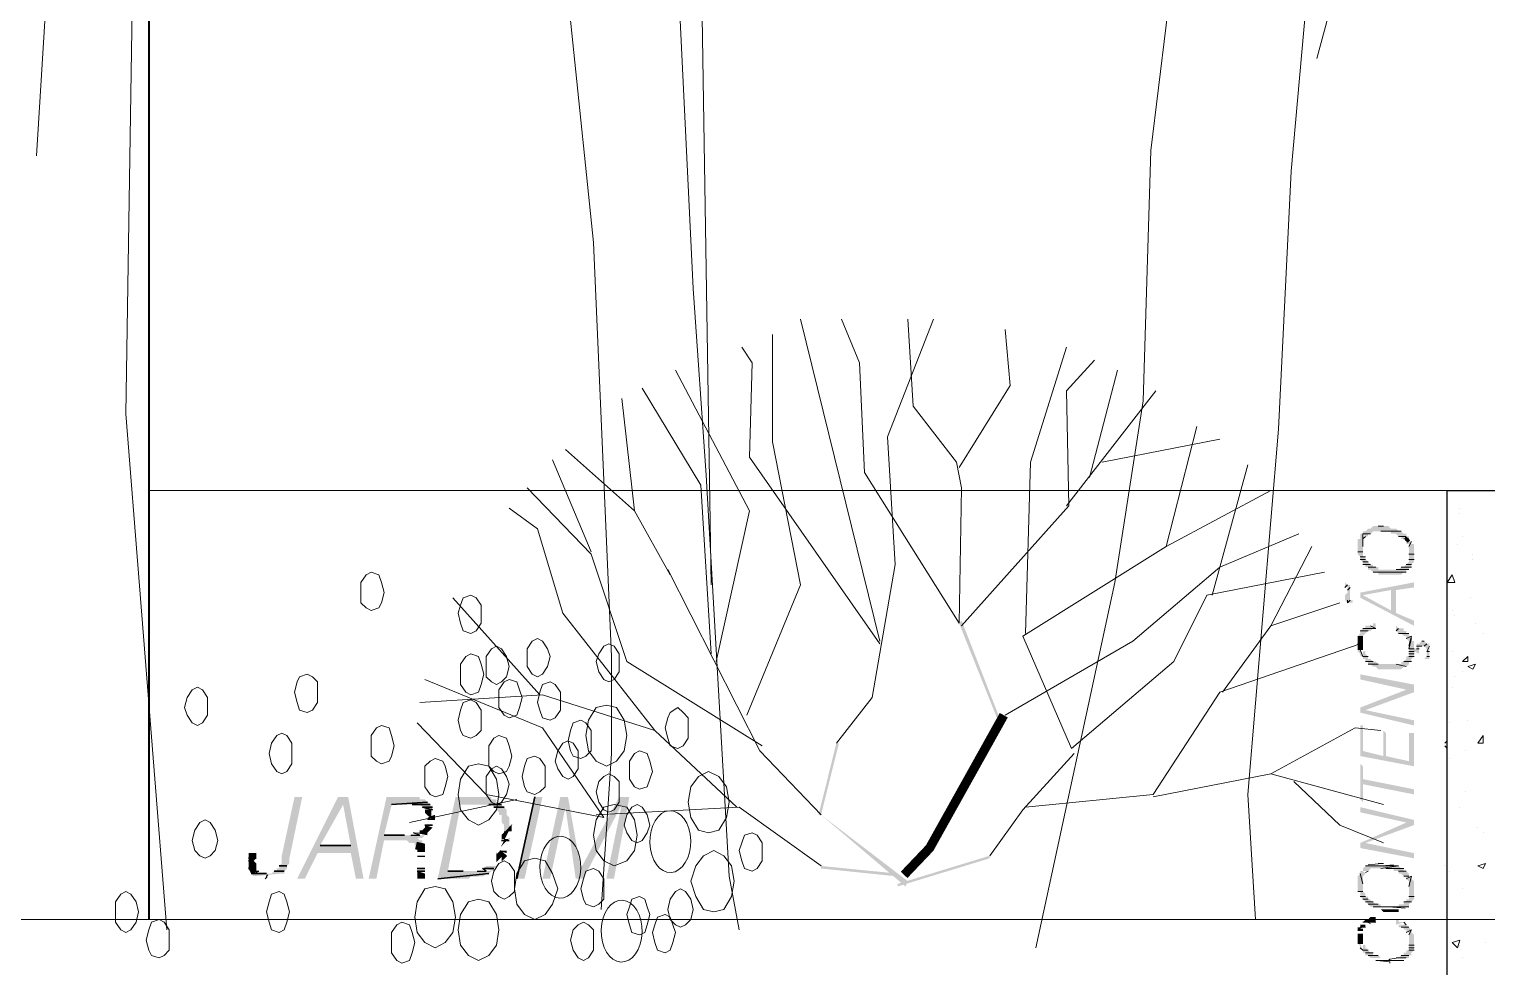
# Model space of a CAD drawing. Header units: millimetres. Extents: x 182 to 575, y -105 to 95.
# Drawn here: x 272.762 to 275.478, y 66.318 to 68.066 of the extents above; entities that cross this region are included whole.
import ezdxf

# ---------------------------------------------------------------- set-up
doc = ezdxf.new("R2010")
doc.units = ezdxf.units.MM
doc.header["$MEASUREMENT"] = 0
doc.layers.add('PDF_Geometry', color=7, linetype='Continuous')
doc.layers.add('PDF_Solid Fills', color=7, linetype='Continuous')

msp = doc.modelspace()

# ---------------------------------------------------------------- hatches: boundary and pattern name
at = {"layer": 'PDF_Solid Fills', "transparency": 33554559}
h = msp.add_hatch(color=256, dxfattribs=at)
h.paths.add_polyline_path([(273.9577, 68.0376), (273.9802, 68.0376), (273.9577, 68.0376)], flags=0)
h.paths.add_polyline_path([(273.9802, 68.0376), (273.9577, 68.0376), (273.9802, 68.0376)], flags=0)
h.paths.add_polyline_path([(273.9552, 68.0351), (273.9827, 68.0351), (273.9552, 68.0351)], flags=0)
h.paths.add_polyline_path([(273.9827, 68.0351), (273.9552, 68.0351), (273.9827, 68.0351)], flags=0)
h = msp.add_hatch(color=256, dxfattribs=at)
h.paths.add_polyline_path([(273.9877, 68.0276), (273.9827, 68.0276), (273.9877, 68.0276)], flags=0)
h.paths.add_polyline_path([(273.9827, 68.0276), (273.9877, 68.0276), (273.9827, 68.0276)], flags=0)
h.paths.add_polyline_path([(273.9902, 68.0251), (273.9852, 68.0251), (273.9902, 68.0251)], flags=0)
h.paths.add_polyline_path([(273.9852, 68.0226), (273.9902, 68.0226), (273.9852, 68.0226)], flags=0)
h.paths.add_polyline_path([(273.9902, 68.0176), (273.9852, 68.0176), (273.9902, 68.0176)], flags=0)
h = msp.add_hatch(color=256, dxfattribs=at)
h.paths.add_polyline_path([(273.9452, 67.9951), (273.9402, 67.9951), (273.9452, 67.9951)], flags=0)
h.paths.add_polyline_path([(273.9377, 67.9951), (273.9477, 67.9951), (273.9377, 67.9951)], flags=0)
h.paths.add_polyline_path([(273.9502, 67.9926), (273.9352, 67.9926), (273.9502, 67.9926)], flags=0)
h.paths.add_polyline_path([(273.9352, 67.9926), (273.9502, 67.9926), (273.9352, 67.9926)], flags=0)
h = msp.add_hatch(color=256, dxfattribs=at)
h.paths.add_polyline_path([(273.9277, 67.1751), (273.9327, 67.1751), (273.9277, 67.1751)], flags=0)
h.paths.add_polyline_path([(273.9327, 67.1751), (273.9277, 67.1751), (273.9327, 67.1751)], flags=0)
h.paths.add_polyline_path([(273.9277, 67.1801), (273.9327, 67.1801), (273.9277, 67.1801)], flags=0)
h.paths.add_polyline_path([(273.9327, 67.1801), (273.9277, 67.1801), (273.9327, 67.1801)], flags=0)
h = msp.add_hatch(color=256, dxfattribs=at)
h.paths.add_polyline_path([(273.9827, 67.1526), (273.9627, 67.1526), (273.9827, 67.1526)], flags=0)
h.paths.add_polyline_path([(273.9652, 67.1526), (273.9802, 67.1526), (273.9652, 67.1526)], flags=0)
h.paths.add_polyline_path([(273.9802, 67.1526), (273.9652, 67.1526), (273.9802, 67.1526)], flags=0)
h = msp.add_hatch(color=256, dxfattribs=at)
h.paths.add_polyline_path([(275.2516, 67.1301), (275.2469, 67.1301), (275.2469, 67.1253), (275.2516, 67.1205), (275.2564, 67.1205), (275.2564, 67.1253), (275.2612, 67.1253), (275.2659, 67.1301), (275.2993, 67.1301), (275.2993, 67.1253), (275.3088, 67.1253), (275.3135, 67.1205), (275.3183, 67.1205), (275.3183, 67.1158), (275.3326, 67.1158), (275.3326, 67.1205), (275.3278, 67.1205), (275.3278, 67.1253), (275.3231, 67.1253), (275.3183, 67.1301), (275.3135, 67.1301), (275.3088, 67.1348), (275.2993, 67.1348), (275.2945, 67.1396), (275.2659, 67.1396), (275.2612, 67.1348), (275.2564, 67.1348)])
h.paths.add_polyline_path([(275.3373, 67.111), (275.3278, 67.111), (275.3278, 67.1062), (275.3326, 67.1062), (275.3326, 67.0729), (275.3278, 67.0681), (275.3231, 67.0634), (275.3183, 67.0634), (275.3135, 67.0586), (275.2754, 67.0586), (275.2754, 67.0634), (275.2659, 67.0634), (275.2659, 67.0681), (275.2612, 67.0681), (275.2564, 67.0729), (275.2516, 67.0777), (275.2516, 67.0824), (275.2469, 67.0824), (275.2469, 67.1253), (275.2421, 67.1253), (275.2421, 67.1158), (275.2373, 67.1158), (275.2373, 67.0872), (275.2421, 67.0824), (275.2421, 67.0777), (275.2469, 67.0729), (275.2469, 67.0681), (275.2516, 67.0681), (275.2516, 67.0634), (275.2564, 67.0634), (275.2564, 67.0586), (275.2612, 67.0586), (275.2659, 67.0539), (275.2754, 67.0539), (275.2754, 67.0491), (275.3183, 67.0491), (275.3231, 67.0539), (275.3278, 67.0539), (275.3278, 67.0586), (275.3326, 67.0586), (275.3326, 67.0634), (275.3373, 67.0634), (275.3373, 67.0681), (275.3421, 67.0729), (275.3421, 67.1062), (275.3373, 67.1062)])
h = msp.add_hatch(color=256, dxfattribs=at)
h.paths.add_polyline_path([(273.9327, 67.1001), (273.9277, 67.1001), (273.9327, 67.1001)], flags=0)
h.paths.add_polyline_path([(273.9277, 67.0976), (273.9327, 67.0976), (273.9277, 67.0976)], flags=0)
h.paths.add_polyline_path([(273.9302, 67.0951), (273.9352, 67.0951), (273.9302, 67.0951)], flags=0)
h.paths.add_polyline_path([(273.9352, 67.0951), (273.9302, 67.0951), (273.9352, 67.0951)], flags=0)
for points in [[(275.2183, 66.9967), (275.2278, 66.9967), (275.2278, 67.0015), (275.2231, 67.0015), (275.2231, 67.0301), (275.2183, 67.0301), (275.2135, 67.0348), (275.2135, 67.0253), (275.2183, 67.0253), (275.2183, 67.0158), (275.2135, 67.011), (275.2135, 67.0015)], [(274.5707, 66.7681), (274.5754, 66.7681), (274.4993, 66.9634), (274.4945, 66.9586)], [(275.2421, 66.8634), (275.2421, 66.8539), (275.3278, 66.8348), (275.2421, 66.8015), (275.2421, 66.792), (275.3421, 66.7681), (275.3421, 66.7777), (275.2516, 66.7967), (275.3421, 66.8301), (275.3421, 66.8443)], [(275.3326, 66.7015), (275.2897, 66.711), (275.2897, 66.7539), (275.285, 66.7586), (275.285, 66.711), (275.2469, 66.7205), (275.2469, 66.7681), (275.2421, 66.7681), (275.2421, 66.711), (275.3421, 66.692), (275.3421, 66.7539), (275.3326, 66.7539)], [(275.2421, 66.6301), (275.2469, 66.6253), (275.2469, 66.6586), (275.3421, 66.6396), (275.3421, 66.6491), (275.2469, 66.6681), (275.2469, 66.692), (275.2421, 66.6967)], [(273.2135, 66.492), (273.1754, 66.492), (273.1802, 66.4872), (273.2326, 66.492), (273.2373, 66.492), (273.2373, 66.4967), (273.2421, 66.5015), (273.2421, 66.5062), (273.2469, 66.511), (273.2469, 66.5205), (273.2707, 66.6348), (273.2564, 66.6348), (273.2326, 66.5253), (273.2326, 66.511), (273.2278, 66.5062), (273.2278, 66.5015), (273.2231, 66.5015), (273.2231, 66.4967), (273.2183, 66.4967)], [(273.4231, 66.5539), (273.4659, 66.5539), (273.4707, 66.5491), (273.4802, 66.5491), (273.4802, 66.5443), (273.4945, 66.5443), (273.4945, 66.5539), (273.4897, 66.5539), (273.4856, 66.558), (273.4945, 66.5586), (273.4993, 66.5634), (273.4231, 66.5634), (273.4373, 66.6205), (273.4897, 66.6205), (273.4945, 66.6158), (273.4993, 66.611), (273.5135, 66.611), (273.5135, 66.6158), (273.5088, 66.6205), (273.504, 66.6253), (273.4993, 66.6301), (273.4897, 66.6301), (273.4897, 66.6348), (273.4278, 66.6348), (273.3945, 66.4824), (273.4088, 66.4824)], [(273.5183, 66.592), (273.5183, 66.6015), (273.504, 66.5967)], [(275.2421, 66.6158), (275.2421, 66.6062), (275.3278, 66.5872), (275.2421, 66.5491), (275.2421, 66.5396), (275.3421, 66.5205), (275.3421, 66.5301), (275.2516, 66.5491), (275.3421, 66.5824), (275.3421, 66.592)], [(273.4897, 66.5682), (273.4802, 66.5682), (273.504, 66.5634), (273.504, 66.5682), (273.5088, 66.5729), (273.5135, 66.5777), (273.4993, 66.5824), (273.4993, 66.5777), (273.4945, 66.5729), (273.4897, 66.5729)], [(273.1707, 66.5301), (273.1707, 66.511), (273.185, 66.511), (273.1802, 66.5158), (273.185, 66.5205), (273.185, 66.5301)], [(273.6516, 66.5348), (273.6373, 66.5348), (273.6516, 66.5301)], [(274.3802, 66.4729), (274.3802, 66.4681), (274.5516, 66.5205), (274.5516, 66.5253)], [(273.485, 66.4824), (273.4993, 66.4824), (273.4993, 66.492), (273.485, 66.4967)], [(275.2469, 66.4015), (275.2707, 66.4015), (275.2707, 66.411), (275.2612, 66.411), (275.2564, 66.4062), (275.2516, 66.4062)], [(275.3135, 66.4253), (275.2802, 66.4253), (275.285, 66.4205), (275.3135, 66.4205)], [(275.2516, 66.3967), (275.2421, 66.3967), (275.2421, 66.392), (275.2373, 66.392), (275.2373, 66.3872), (275.2469, 66.392), (275.2516, 66.392)]]:
    msp.add_hatch(color=256, dxfattribs=at).paths.add_polyline_path(points)
h = msp.add_hatch(color=256, dxfattribs=at)
h.paths.add_polyline_path([(275.2469, 66.9348), (275.2516, 66.9396), (275.2564, 66.9443), (275.2612, 66.9443), (275.2659, 66.9491), (275.2707, 66.9491), (275.2707, 66.9586), (275.2659, 66.9586), (275.2659, 66.9539), (275.2516, 66.9539), (275.2516, 66.9491), (275.2469, 66.9491), (275.2421, 66.9443), (275.2421, 66.9396), (275.2373, 66.9348)])
h.paths.add_polyline_path([(275.2421, 67.0158), (275.2421, 67.0062), (275.3421, 66.9539), (275.3421, 66.9634), (275.3088, 66.9777), (275.3088, 67.0205), (275.3421, 67.0253), (275.3421, 67.0348)])
h.paths.add_polyline_path([(275.2993, 67.0205), (275.2993, 66.9824), (275.2469, 67.011)], flags=0)
h = msp.add_hatch(color=256, dxfattribs=at)
h.paths.add_polyline_path([(275.2373, 66.9205), (275.2373, 66.9062), (275.2421, 66.9015), (275.2421, 66.8967), (275.2469, 66.8967)])
h.paths.add_polyline_path([(275.2612, 66.8824), (275.2659, 66.8777), (275.2707, 66.8777), (275.2754, 66.8729), (275.3183, 66.8729), (275.3231, 66.8777), (275.3278, 66.8777), (275.3326, 66.8824), (275.3326, 66.8872), (275.3373, 66.8872), (275.3373, 66.892), (275.3421, 66.8967), (275.3421, 66.9062), (275.3516, 66.9015), (275.3516, 66.9158), (275.3612, 66.9158), (275.3659, 66.911), (275.3659, 66.8967), (275.3612, 66.892), (275.3707, 66.892), (275.3707, 66.9205), (275.3659, 66.9205), (275.3612, 66.9253), (275.3564, 66.9253), (275.3516, 66.9205), (275.3469, 66.9205), (275.3469, 66.911), (275.3421, 66.911), (275.3421, 66.9253), (275.3373, 66.9253), (275.3373, 66.9348), (275.3326, 66.9348), (275.3326, 66.9396), (275.3278, 66.9396), (275.3278, 66.9443), (275.3231, 66.9443), (275.3231, 66.9491), (275.3135, 66.9491), (275.3088, 66.9539), (275.3088, 66.9443), (275.3135, 66.9396), (275.3183, 66.9396), (275.3231, 66.9348), (275.3278, 66.9348), (275.3278, 66.9301), (275.3326, 66.9253), (275.3326, 66.8967), (275.3278, 66.8967), (275.3278, 66.892), (275.3231, 66.8872), (275.3183, 66.8872), (275.3183, 66.8824), (275.2754, 66.8824), (275.2707, 66.8872), (275.2659, 66.8872), (275.2612, 66.892), (275.2564, 66.892), (275.2564, 66.8967), (275.2516, 66.9015), (275.2516, 66.9062), (275.2469, 66.9062), (275.2469, 66.8967), (275.2469, 66.892), (275.2516, 66.892), (275.2516, 66.8872), (275.2564, 66.8872), (275.2564, 66.8824)])
h = msp.add_hatch(color=256, dxfattribs=at)
h.paths.add_polyline_path([(274.3646, 66.4935), (274.2373, 66.5062), (274.2373, 66.5015), (274.3716, 66.4876), (274.3945, 66.4681), (274.3992, 66.4777), (274.2373, 66.6015)])
h.paths.add_polyline_path([(274.2326, 66.6015), (274.2373, 66.6015), (274.2707, 66.7348), (274.2659, 66.7348)])
h = msp.add_hatch(color=256, dxfattribs=at)
h.paths.add_polyline_path([(273.3469, 66.6205), (273.3612, 66.5443), (273.304, 66.5443)])
h.paths.add_polyline_path([(273.385, 66.4824), (273.3564, 66.6348), (273.3373, 66.6348), (273.2612, 66.4824), (273.2754, 66.4824), (273.2993, 66.5301), (273.3612, 66.5301), (273.3707, 66.4824)], flags=0)
h = msp.add_hatch(color=256, dxfattribs=at)
h.paths.add_polyline_path([(273.6469, 66.6158), (273.6421, 66.6205), (273.6373, 66.6253), (273.6326, 66.6253), (273.6326, 66.6301), (273.6231, 66.6301), (273.6231, 66.6348), (273.5564, 66.6348), (273.5231, 66.4824), (273.5802, 66.4824), (273.5836, 66.4858), (273.6088, 66.4872), (273.613, 66.4914), (273.6183, 66.492), (273.6231, 66.4967), (273.5421, 66.4967), (273.5659, 66.6205), (273.6183, 66.6205), (273.624, 66.6196), (273.6278, 66.6158), (273.6326, 66.6158), (273.6326, 66.611), (273.6373, 66.6062), (273.6373, 66.6015), (273.6421, 66.6015), (273.6421, 66.5872), (273.6469, 66.5824), (273.6469, 66.5682), (273.6612, 66.5729), (273.6612, 66.5777), (273.6564, 66.5824), (273.6564, 66.5967), (273.6516, 66.6015), (273.6516, 66.611)])
h.paths.add_polyline_path([(273.6088, 66.5015), (273.6278, 66.4967), (273.6278, 66.5015), (273.6326, 66.5062), (273.6135, 66.5062)])
h = msp.add_hatch(color=256, dxfattribs=at)
h.paths.add_polyline_path([(273.704, 66.6348), (273.6707, 66.4824), (273.685, 66.4824), (273.7183, 66.6348)])
h.paths.add_polyline_path([(273.7183, 66.4824), (273.7326, 66.4824), (273.7612, 66.6158), (273.7802, 66.4824), (273.7945, 66.4824), (273.8659, 66.6205), (273.8373, 66.4824), (273.8516, 66.4824), (273.8802, 66.6348), (273.8612, 66.6348), (273.7897, 66.5015), (273.7659, 66.6348), (273.7516, 66.6348)])
h = msp.add_hatch(color=256, dxfattribs=at)
h.paths.add_polyline_path([(275.3278, 66.4872), (275.3278, 66.4824), (275.3326, 66.4777), (275.3326, 66.4443), (275.3278, 66.4443), (275.3278, 66.4396), (275.3231, 66.4396), (275.3231, 66.4348), (275.3135, 66.4348), (275.3135, 66.4301), (275.3326, 66.4301), (275.3326, 66.4348), (275.3373, 66.4396), (275.3421, 66.4443), (275.3421, 66.4777), (275.3373, 66.4824), (275.3373, 66.4872), (275.3326, 66.4872), (275.3326, 66.492), (275.3278, 66.4967), (275.3231, 66.4967), (275.3231, 66.5015), (275.3183, 66.5015), (275.3135, 66.5062), (275.2516, 66.5062), (275.2469, 66.5015), (275.2469, 66.4967), (275.2564, 66.4967), (275.2612, 66.5015), (275.304, 66.5015), (275.304, 66.4967), (275.3135, 66.4967), (275.3135, 66.492), (275.3183, 66.492), (275.3231, 66.4872)])
h.paths.add_polyline_path([(275.2469, 66.4586), (275.2469, 66.4872), (275.2516, 66.492), (275.2469, 66.4967), (275.2421, 66.4967), (275.2421, 66.492), (275.2373, 66.4872), (275.2373, 66.4586), (275.2421, 66.4586), (275.2421, 66.4491), (275.2469, 66.4443), (275.2516, 66.4396), (275.2564, 66.4348), (275.2612, 66.4301), (275.2802, 66.4301), (275.2802, 66.4348), (275.2707, 66.4348), (275.2659, 66.4396), (275.2612, 66.4396), (275.2612, 66.4443), (275.2564, 66.4443), (275.2564, 66.4491), (275.2516, 66.4491), (275.2516, 66.4539)])
h = msp.add_hatch(color=256, dxfattribs=at)
h.paths.add_polyline_path([(275.3278, 66.3872), (275.3278, 66.3824), (275.3326, 66.3824), (275.3326, 66.3491), (275.3278, 66.3491), (275.3278, 66.3443), (275.3231, 66.3443), (275.3231, 66.3396), (275.3183, 66.3396), (275.3135, 66.3348), (275.3326, 66.3348), (275.3326, 66.3396), (275.3373, 66.3396), (275.3373, 66.3443), (275.3421, 66.3491), (275.3421, 66.3777), (275.3373, 66.3824), (275.3373, 66.3872), (275.3326, 66.392), (275.3278, 66.3967), (275.3135, 66.3967), (275.3135, 66.392), (275.3231, 66.392), (275.3231, 66.3872)])
h.paths.add_polyline_path([(275.3135, 66.4015), (275.3135, 66.4062), (275.3088, 66.4062), (275.3088, 66.3967), (275.3231, 66.4015)])
h.paths.add_polyline_path([(275.2421, 66.3562), (275.2421, 66.3539), (275.2469, 66.3491), (275.2373, 66.3729), (275.2373, 66.3634)])
h.paths.add_polyline_path([(275.2612, 66.3348), (275.2802, 66.3348), (275.2754, 66.3396), (275.2659, 66.3396), (275.2659, 66.3443), (275.2612, 66.3443), (275.2564, 66.3491), (275.2516, 66.3539), (275.2516, 66.3586), (275.2469, 66.3586), (275.2469, 66.3491), (275.2469, 66.3443), (275.2516, 66.3443), (275.2516, 66.3396), (275.2564, 66.3396)])

# ---------------------------------------------------------------- linework, layer by layer
at = {"layer": 'PDF_Geometry', "lineweight": 40}
msp.add_lwpolyline([(272.7326, 66.4062), (272.7326, 83.5396), (272.985, 83.5396), (272.985, 66.4062)], dxfattribs=at)
at = {"layer": 'PDF_Geometry', "lineweight": 13}
for points in [[(274.6373, 66.3539), (274.785, 67.0348), (274.8373, 67.3729), (274.8516, 67.8396), (275.0088, 69.1253), (275.0612, 69.8967), (275.1421, 71.192), (275.1945, 72.2824)], [(273.1088, 70.6062), (273.1564, 70.4301), (272.9373, 69.6681), (272.8421, 68.9062), (272.7754, 67.8301)], [(273.0183, 66.3872), (272.9421, 67.3491), (272.9564, 68.2634), (273.0278, 68.8967), (273.1183, 69.5062)], [(275.4231, 69.2301), (275.3612, 68.7729), (275.2897, 68.4872), (275.1612, 68.011)], [(275.2516, 69.1824), (275.2278, 69.0777), (275.1135, 67.8015), (275.0897, 67.3205), (275.0326, 66.6396), (275.0469, 66.4062)], [(274.0373, 68.9253), (273.9707, 68.1729), (273.9992, 67.5824), (274.0231, 67.2348), (274.0659, 66.4872), (274.085, 66.3872)], [(274.0088, 68.5205), (274.0326, 67.0301)], [(273.7326, 68.4491), (273.8135, 67.6681), (273.8469, 66.8967), (273.8469, 66.7158), (273.8278, 66.4253)], [(274.3469, 66.9253), (274.1992, 67.5253)], [(274.4945, 66.9586), (274.3183, 67.2396), (274.3088, 67.4443), (274.2754, 67.5253)], [(274.3754, 67.0681), (274.3612, 67.3062), (274.4469, 67.5253)], [(274.4897, 67.2586), (274.4088, 67.3634), (274.3992, 67.5253)], [(274.0993, 66.7872), (274.1992, 67.0301), (274.1469, 67.2967), (274.1469, 67.4967)], [(274.4945, 67.2491), (274.5897, 67.4015), (274.5802, 67.5062)], [(274.3469, 66.9205), (274.104, 67.2681), (274.1088, 67.4443), (274.0897, 67.4729)], [(274.6183, 66.9396), (274.6278, 67.2586), (274.6945, 67.4729)], [(274.4993, 66.9539), (274.6993, 67.1777), (274.6945, 67.392), (274.7469, 67.4491)], [(274.0421, 66.8872), (274.104, 67.1681), (273.9659, 67.4301)], [(274.7373, 67.2301), (274.7897, 67.4301)], [(274.0326, 66.9015), (274.0135, 67.2158), (273.904, 67.3967)], [(274.6945, 67.1777), (274.8612, 67.392)], [(273.8897, 67.1681), (273.8659, 67.3777)], [(274.9373, 67.3253), (274.8802, 67.1015), (274.6135, 66.9348), (274.704, 66.7253), (274.8945, 66.8872), (274.9564, 67.011), (275.1754, 67.0539)], [(274.7612, 67.2586), (274.9802, 67.3015)], [(273.9564, 67.0491), (273.8897, 67.1681), (273.7612, 67.2824)], [(273.8088, 67.092), (273.7373, 67.2634)], [(274.9659, 67.011), (275.0326, 67.2539)], [(274.1278, 66.7301), (273.8754, 66.8872), (273.8088, 67.0872), (273.6897, 67.211)], [(274.8802, 67.1015), (275.0754, 67.2062)], [(273.9278, 66.7586), (273.7564, 66.9777), (273.7088, 67.1348), (273.6564, 67.1729)], [(274.5802, 66.7872), (274.8183, 66.9253), (274.9802, 67.0634), (275.1278, 67.1253)], [(275.0754, 66.9539), (275.1516, 67.1015)], [(273.7135, 66.8253), (273.5516, 67.0062)], [(274.985, 66.8301), (275.0754, 66.9539), (275.204, 66.9967)], [(274.6183, 66.6158), (274.8564, 66.6396), (274.9802, 66.8301), (275.2421, 66.9205)], [(273.4993, 66.8539), (273.7183, 66.7634), (273.8326, 66.5967), (273.6135, 66.6396), (273.485, 66.7729)], [(274.0802, 66.6158), (273.9278, 66.7586), (273.7183, 66.8253), (273.4897, 66.811)], [(274.8564, 66.6348), (275.0754, 66.6777), (275.2326, 66.7634), (275.2802, 66.7586)], [(275.0754, 66.6777), (275.285, 66.6205)], [(275.1183, 66.6634), (275.204, 66.5824), (275.285, 66.5491)], [(273.6707, 66.6301), (273.4707, 66.5872)], [(272.604, 66.4062), (275.6183, 66.4062)]]:
    msp.add_lwpolyline(points, dxfattribs=at)
at = {"layer": 'PDF_Geometry', "lineweight": 0}
for points in [[(274.4945, 66.9586), (274.4993, 67.211), (274.4897, 67.2586)], [(274.2373, 66.6015), (274.1231, 66.7205), (273.9516, 67.0586)], [(274.2659, 66.7348), (274.3326, 66.8205), (274.3754, 67.0681)], [(274.5516, 66.5253), (274.6135, 66.611), (274.7088, 66.7158)], [(274.2373, 66.5062), (274.085, 66.6158), (273.8183, 66.6015)]]:
    msp.add_lwpolyline(points, dxfattribs=at)
at = {"layer": 'PDF_Geometry', "lineweight": 20}
for points in [[(272.985, 67.2062), (275.404, 67.2062)], [(275.4278, 67.1729), (275.4278, 67.1729)], [(275.285, 67.1396), (275.2754, 67.1396), (275.285, 67.1396)], [(275.4278, 67.1634), (275.4278, 67.1634)], [(275.2469, 67.111), (275.2469, 67.1253), (275.2469, 67.111)], [(275.2469, 67.1015), (275.2469, 67.1253), (275.2469, 67.1015)], [(275.2516, 67.1205), (275.2516, 67.1205), (275.2469, 67.1158)], [(275.2802, 67.1301), (275.3135, 67.1301), (275.2802, 67.1301)], [(275.3135, 67.1205), (275.3278, 67.1205), (275.3135, 67.1205)], [(275.3326, 67.1158), (275.3231, 67.1158), (275.3326, 67.1158)], [(275.3231, 67.1158), (275.3326, 67.1158), (275.3231, 67.1158)], [(275.3326, 67.1015), (275.3373, 67.111), (275.3326, 67.1015)], [(275.4326, 67.1205), (275.4326, 67.1205)], [(275.2373, 67.092), (275.2469, 67.092), (275.2373, 67.092)], [(275.2469, 67.092), (275.2373, 67.092), (275.2469, 67.092)], [(275.3326, 67.0872), (275.3421, 67.0872), (275.3326, 67.0872)], [(275.4231, 67.1062), (275.4231, 67.1062)], [(275.4516, 67.0872), (275.4516, 67.0872)], [(275.2421, 67.0824), (275.2516, 67.0824), (275.2421, 67.0824)], [(275.2421, 67.0777), (275.2516, 67.0777), (275.2421, 67.0777)], [(275.2469, 67.0729), (275.2564, 67.0729), (275.2469, 67.0729)], [(275.2564, 67.0729), (275.2469, 67.0729), (275.2564, 67.0729)], [(275.2564, 67.0634), (275.2707, 67.0634), (275.2564, 67.0634)], [(275.3088, 67.0586), (275.3326, 67.0586), (275.3088, 67.0586)], [(275.3183, 67.0634), (275.3326, 67.0634), (275.3183, 67.0634)], [(275.3421, 67.0777), (275.3326, 67.0777), (275.3421, 67.0777)], [(275.3326, 67.0777), (275.3421, 67.0777), (275.3326, 67.0777)], [(275.4516, 67.0777), (275.4516, 67.0777)], [(275.2135, 67.0253), (275.2183, 67.0301), (275.2135, 67.0253)], [(275.2659, 67.0539), (275.3278, 67.0539), (275.2659, 67.0539)], [(275.4183, 67.0396), (275.4183, 67.0396)], [(275.2183, 67.0015), (275.2183, 66.9967), (275.2183, 67.0015)], [(275.4469, 67.0062), (275.4469, 67.0062)], [(275.4135, 66.9824), (275.4135, 66.9824)], [(275.2469, 66.9491), (275.2707, 66.9491), (275.2469, 66.9491)], [(275.4183, 66.9729), (275.4183, 66.9729)], [(275.4564, 66.9586), (275.4564, 66.9586)], [(275.2373, 66.9205), (275.2469, 66.8967), (275.2373, 66.9205)], [(275.2421, 66.9443), (275.2564, 66.9443), (275.2421, 66.9443)], [(275.2564, 66.9443), (275.2421, 66.9443), (275.2564, 66.9443)], [(275.3135, 66.9396), (275.3278, 66.9396), (275.3135, 66.9396)], [(275.3183, 66.9396), (275.3326, 66.9396), (275.3183, 66.9396)], [(275.3278, 66.9301), (275.3373, 66.9348), (275.3278, 66.9301)], [(275.3326, 66.9158), (275.3373, 66.9348), (275.3326, 66.9158)], [(275.3564, 66.9253), (275.3612, 66.9253), (275.3564, 66.9253)], [(275.3612, 66.9253), (275.3564, 66.9253), (275.3612, 66.9253)], [(275.3612, 66.9158), (275.3659, 66.9205), (275.3612, 66.9158)], [(275.4707, 66.9396), (275.4707, 66.9396)], [(275.2469, 66.8967), (275.2564, 66.8967), (275.2469, 66.8967)], [(275.3326, 66.9015), (275.3421, 66.9015), (275.3326, 66.9015)], [(275.3421, 66.8967), (275.3326, 66.8967), (275.3421, 66.8967)], [(275.3659, 66.9062), (275.3707, 66.9062), (275.3659, 66.9062)], [(275.3659, 66.8967), (275.3707, 66.8967), (275.3659, 66.8967)], [(275.3707, 66.8967), (275.3659, 66.8967), (275.3707, 66.8967)], [(275.4135, 66.9062), (275.4135, 66.9062)], [(275.4326, 66.8681), (275.4326, 66.8681)], [(275.4135, 66.8396), (275.4135, 66.8396)], [(275.4183, 66.8586), (275.4183, 66.8586)], [(275.4088, 66.7729), (275.4088, 66.7729)], [(275.4421, 66.7777), (275.4421, 66.7777)], [(275.3993, 66.7348), (275.404, 66.7396), (275.404, 66.7253), (275.3993, 66.7301)], [(275.4088, 66.7062), (275.4088, 66.7062)], [(275.4373, 66.7205), (275.4373, 66.7205)], [(275.404, 66.6729), (275.404, 66.6729)], [(275.404, 66.6396), (275.404, 66.6396)], [(275.4373, 66.6443), (275.4373, 66.6443)], [(275.4278, 66.6158), (275.4278, 66.6158)], [(275.404, 66.5729), (275.404, 66.5729)], [(275.4612, 66.5777), (275.4612, 66.5777)], [(275.4707, 66.5682), (275.4707, 66.5682)], [(275.404, 66.5443), (275.404, 66.5443)], [(275.2421, 66.492), (275.2469, 66.4729), (275.2421, 66.492)], [(275.3135, 66.5062), (275.2516, 66.5062), (275.3135, 66.5062)], [(275.2564, 66.4967), (275.2564, 66.4967), (275.2516, 66.4943)], [(275.2778, 66.511), (275.2826, 66.511), (275.2826, 66.511), (275.2826, 66.511), (275.2564, 66.5086)], [(275.285, 66.511), (275.2754, 66.511), (275.285, 66.511)], [(275.2802, 66.5015), (275.3135, 66.5062), (275.2802, 66.5015)], [(275.304, 66.5086), (275.2826, 66.5062), (275.2826, 66.5062)], [(275.3278, 66.4967), (275.3135, 66.4967), (275.3278, 66.4967)], [(275.3231, 66.4872), (275.3326, 66.4872), (275.3231, 66.4872)], [(275.3278, 66.4824), (275.3373, 66.4872), (275.3278, 66.4824)], [(275.3326, 66.4681), (275.3373, 66.4872), (275.3326, 66.4681)], [(275.3993, 66.5062), (275.3993, 66.5062)], [(275.4088, 66.4967), (275.4088, 66.4967)], [(275.2469, 66.4586), (275.2373, 66.4586), (275.2469, 66.4586)], [(275.4326, 66.4634), (275.4326, 66.4634)], [(275.2421, 66.4491), (275.2516, 66.4491), (275.2421, 66.4491)], [(275.2469, 66.4443), (275.2564, 66.4443), (275.2469, 66.4443)], [(275.2564, 66.4443), (275.2469, 66.4443), (275.2564, 66.4443)], [(275.2516, 66.4396), (275.2659, 66.4396), (275.2516, 66.4396)], [(275.2659, 66.4396), (275.2516, 66.4396), (275.2659, 66.4396)], [(275.2564, 66.4348), (275.2754, 66.4348), (275.2564, 66.4348)], [(275.2754, 66.4348), (275.2564, 66.4348), (275.2754, 66.4348)], [(275.2564, 66.4348), (275.2707, 66.4348), (275.2564, 66.4348)], [(275.3373, 66.4396), (275.3231, 66.4396), (275.3373, 66.4396)], [(275.3231, 66.4396), (275.3373, 66.4396), (275.3231, 66.4396)], [(275.3326, 66.4491), (275.3421, 66.4491), (275.3326, 66.4491)], [(275.2516, 66.4062), (275.2707, 66.4015), (275.2516, 66.4062)], [(275.3278, 66.4301), (275.2659, 66.4301), (275.3278, 66.4301)], [(275.2659, 66.4301), (275.3278, 66.4301), (275.2659, 66.4301)], [(275.2778, 66.4301), (275.2945, 66.4301), (275.3254, 66.4277)], [(275.3088, 66.4301), (275.3326, 66.4301), (275.3088, 66.4301)], [(275.2516, 66.392), (275.2421, 66.392), (275.2516, 66.392)], [(275.2469, 66.4015), (275.2707, 66.4015), (275.2469, 66.4015)], [(275.2612, 66.3991), (275.254, 66.4015), (275.2659, 66.4015)], [(275.3183, 66.392), (275.3326, 66.392), (275.3183, 66.392)], [(275.3326, 66.392), (275.3183, 66.392), (275.3326, 66.392)], [(275.3278, 66.3967), (275.3278, 66.3967), (275.3231, 66.4015)], [(275.3278, 66.3824), (275.3373, 66.3872), (275.3278, 66.3824)], [(275.3326, 66.3777), (275.3373, 66.3872), (275.3326, 66.3777)], [(275.2421, 66.3539), (275.2469, 66.3491), (275.2421, 66.3539)], [(275.3421, 66.3586), (275.3326, 66.3586), (275.3421, 66.3586)], [(275.3326, 66.3539), (275.3421, 66.3539), (275.3326, 66.3539)], [(275.4278, 66.3634), (275.4278, 66.3634)], [(275.4278, 66.3586), (275.4278, 66.3586)], [(275.4754, 66.3634), (275.4754, 66.3634)], [(275.3231, 66.3301), (275.2707, 66.3301), (275.3231, 66.3301)], [(275.2707, 66.3301), (275.3231, 66.3301), (275.2707, 66.3301)], [(275.2731, 66.3301), (275.2969, 66.3277), (275.2969, 66.3253), (275.2969, 66.3253), (275.2969, 66.3253), (275.2969, 66.3253)], [(275.3135, 66.3348), (275.2969, 66.3324), (275.2945, 66.3301), (275.2945, 66.3301)], [(275.3421, 66.3491), (275.3326, 66.3491), (275.3421, 66.3491)], [(275.4326, 66.3348), (275.4326, 66.3348)]]:
    msp.add_lwpolyline(points, dxfattribs=at)
at = {"layer": 'PDF_Geometry', "lineweight": 25}
for points in [[(275.404, 65.3586), (275.404, 67.2062), (275.6183, 67.2062), (275.6183, 67.0586)], [(273.504, 66.6253), (273.4373, 66.6205), (273.504, 66.6253)], [(273.6707, 66.4824), (273.704, 66.6348), (273.6707, 66.4824)], [(273.4945, 66.6158), (273.5135, 66.6158), (273.4945, 66.6158)], [(273.4945, 66.6158), (273.5135, 66.611), (273.4945, 66.6158)], [(273.6183, 66.6205), (273.6421, 66.6205), (273.6183, 66.6205)], [(273.6469, 66.6158), (273.6278, 66.6158), (273.6469, 66.6158)], [(273.4731, 66.5634), (273.4897, 66.5634), (273.4778, 66.5682)], [(273.4993, 66.5824), (273.5135, 66.5824), (273.4993, 66.5824)], [(273.304, 66.5443), (273.3612, 66.5443), (273.304, 66.5443)], [(273.4231, 66.5634), (273.4612, 66.5634), (273.4231, 66.5634)], [(273.6564, 66.5539), (273.6421, 66.5539), (273.6564, 66.5539)], [(273.1707, 66.5205), (273.185, 66.5205), (273.1707, 66.5205)], [(273.1802, 66.5158), (273.1707, 66.5158), (273.1802, 66.5158)], [(273.185, 66.5015), (273.1707, 66.5015), (273.185, 66.5015)], [(273.1873, 66.492), (273.185, 66.4967), (273.1897, 66.4967)], [(273.2064, 66.4896), (273.204, 66.4872), (273.204, 66.4848), (273.2016, 66.4824), (273.2016, 66.4824), (273.2016, 66.4824), (273.2016, 66.4824)], [(273.2183, 66.4967), (273.2373, 66.4967), (273.2183, 66.4967)], [(273.2373, 66.4967), (273.2183, 66.4967), (273.2373, 66.4967)], [(273.2278, 66.5062), (273.2421, 66.5062), (273.2278, 66.5062)], [(273.4993, 66.5015), (273.485, 66.5015), (273.4993, 66.5015)], [(273.485, 66.4967), (273.4993, 66.4967), (273.485, 66.4967)], [(273.5421, 66.4967), (273.5707, 66.4967), (273.5421, 66.4967)], [(273.5969, 66.4967), (273.6135, 66.4967), (273.6064, 66.5015)], [(273.6088, 66.5015), (273.6278, 66.5015), (273.6088, 66.5015)]]:
    msp.add_lwpolyline(points, dxfattribs=at)
at = {"layer": 'PDF_Geometry', "lineweight": 20}
for points in [[(275.2469, 67.1253), (275.2612, 67.1253), (275.2469, 67.1253)], [(275.3183, 67.1301), (275.2897, 67.1301), (275.3183, 67.1301)], [(275.3421, 67.0872), (275.3326, 67.0872), (275.3421, 67.0872)], [(275.2612, 67.0681), (275.2469, 67.0681), (275.2612, 67.0681)], [(275.2707, 67.0634), (275.2564, 67.0634), (275.2707, 67.0634)], [(275.3326, 67.0586), (275.3135, 67.0586), (275.3326, 67.0586)], [(275.3231, 67.0634), (275.3373, 67.0634), (275.3231, 67.0634)], [(275.3231, 67.0634), (275.3373, 67.0634), (275.3231, 67.0634)], [(275.3373, 67.0681), (275.3278, 67.0681), (275.3373, 67.0681)], [(275.3278, 67.0681), (275.3373, 67.0681), (275.3278, 67.0681)], [(275.4135, 67.0491), (275.4183, 67.0348), (275.404, 67.0348)], [(275.2231, 67.0253), (275.2183, 67.0205), (275.2231, 67.0253)], [(275.2231, 67.0015), (275.2183, 66.9967), (275.2231, 67.0015)], [(275.2612, 66.9539), (275.2707, 66.9491), (275.2612, 66.9539)], [(275.3135, 66.9491), (275.3088, 66.9443), (275.3135, 66.9491)], [(275.3373, 66.9301), (275.3326, 66.911), (275.3373, 66.9301)], [(275.2564, 66.8967), (275.2469, 66.8967), (275.2564, 66.8967)], [(275.3326, 66.911), (275.3421, 66.911), (275.3326, 66.911)], [(275.3326, 66.9062), (275.3421, 66.9062), (275.3326, 66.9062)], [(275.3421, 66.9015), (275.3326, 66.9015), (275.3421, 66.9015)], [(275.3469, 66.9158), (275.3564, 66.9158), (275.3469, 66.9158)], [(275.3564, 66.9158), (275.3469, 66.9158), (275.3564, 66.9158)], [(275.3516, 66.911), (275.3469, 66.911), (275.3516, 66.911)], [(275.3707, 66.9158), (275.3659, 66.9062), (275.3707, 66.9158)], [(275.4421, 66.8967), (275.4421, 66.8872), (275.4326, 66.8872)], [(275.2516, 66.8872), (275.2659, 66.8872), (275.2516, 66.8872)], [(275.2659, 66.8872), (275.2516, 66.8872), (275.2659, 66.8872)], [(275.2754, 66.8824), (275.2564, 66.8824), (275.2754, 66.8824)], [(275.3088, 66.8824), (275.3278, 66.8777), (275.3088, 66.8824)], [(275.3231, 66.8872), (275.3326, 66.8872), (275.3231, 66.8872)], [(275.3231, 66.8872), (275.3373, 66.8872), (275.3231, 66.8872)], [(275.4564, 66.8824), (275.4516, 66.8729), (275.4421, 66.8777)], [(275.4707, 66.7491), (275.4707, 66.7348), (275.4612, 66.7348)], [(275.3183, 66.5015), (275.2897, 66.5015), (275.3183, 66.5015)], [(275.2993, 66.5015), (275.3231, 66.5015), (275.2993, 66.5015)], [(275.4754, 66.511), (275.4707, 66.5015), (275.4612, 66.5062)], [(275.2707, 66.4348), (275.2564, 66.4348), (275.2707, 66.4348)], [(275.3373, 66.4396), (275.3278, 66.4396), (275.3373, 66.4396)], [(275.4278, 66.3681), (275.4231, 66.3539), (275.4135, 66.3634)], [(275.2564, 66.3491), (275.2469, 66.3491), (275.2564, 66.3491)], [(275.2516, 66.3443), (275.2659, 66.3443), (275.2516, 66.3443)], [(275.2754, 66.3396), (275.2564, 66.3396), (275.2754, 66.3396)], [(275.3088, 66.3348), (275.3278, 66.3348), (275.3088, 66.3348)], [(275.3326, 66.3396), (275.3183, 66.3396), (275.3326, 66.3396)], [(275.3231, 66.3396), (275.3326, 66.3396), (275.3231, 66.3396)]]:
    msp.add_lwpolyline(points, close=True, dxfattribs=at)
for points, const_width in [([(275.3254, 67.1158), (275.3278, 67.1158), (275.3326, 67.111)], 0.00674), ([(275.2421, 66.9348), (275.2421, 66.9324), (275.2421, 66.9277), (275.2421, 66.9229), (275.2421, 66.9086)], 0.00952)]:
    msp.add_lwpolyline(points, dxfattribs=dict(at, const_width=const_width))
at = {"layer": 'PDF_Geometry', "lineweight": 13}
for points in [[(273.3802, 67.0158), (273.3802, 67.0348), (273.3897, 67.0491), (273.3992, 67.0539), (273.4135, 67.0491), (273.4183, 67.0348), (273.4231, 67.0158), (273.4183, 66.9967), (273.4135, 66.9872), (273.3992, 66.9824), (273.3897, 66.9872), (273.3802, 66.9967)], [(273.5612, 66.9777), (273.5659, 66.992), (273.5707, 67.0062), (273.585, 67.011), (273.5945, 67.0062), (273.604, 66.992), (273.604, 66.9777), (273.604, 66.9586), (273.5945, 66.9443), (273.585, 66.9396), (273.5707, 66.9443), (273.5659, 66.9586)], [(273.6897, 66.8967), (273.6897, 66.911), (273.6993, 66.9253), (273.7088, 66.9301), (273.7183, 66.9253), (273.7278, 66.911), (273.7326, 66.8967), (273.7278, 66.8777), (273.7183, 66.8634), (273.7088, 66.8586), (273.6993, 66.8634), (273.6897, 66.8777)], [(273.8183, 66.8872), (273.8231, 66.9015), (273.8326, 66.9158), (273.8421, 66.9205), (273.8516, 66.9158), (273.8612, 66.9015), (273.8612, 66.8872), (273.8612, 66.8681), (273.8516, 66.8539), (273.8421, 66.8491), (273.8326, 66.8539), (273.8231, 66.8681)], [(273.5659, 66.8634), (273.5659, 66.8824), (273.5754, 66.8967), (273.585, 66.9015), (273.5992, 66.8967), (273.604, 66.8824), (273.6088, 66.8634), (273.604, 66.8443), (273.5992, 66.8301), (273.585, 66.8253), (273.5754, 66.8301), (273.5659, 66.8443)], [(273.6135, 66.8777), (273.6135, 66.8967), (273.6231, 66.911), (273.6326, 66.9158), (273.6421, 66.911), (273.6516, 66.8967), (273.6564, 66.8777), (273.6516, 66.8586), (273.6421, 66.8491), (273.6326, 66.8443), (273.6231, 66.8491), (273.6135, 66.8586)], [(273.0516, 66.8015), (273.0564, 66.8205), (273.0659, 66.8348), (273.0754, 66.8396), (273.085, 66.8348), (273.0945, 66.8205), (273.0945, 66.8015), (273.0945, 66.7872), (273.085, 66.7729), (273.0754, 66.7681), (273.0659, 66.7729), (273.0564, 66.7872)], [(273.2564, 66.8301), (273.2612, 66.8491), (273.2659, 66.8586), (273.2802, 66.8634), (273.2897, 66.8586), (273.2993, 66.8491), (273.2993, 66.8301), (273.2993, 66.811), (273.2897, 66.7967), (273.2802, 66.792), (273.2659, 66.7967), (273.2612, 66.811)], [(273.6373, 66.8205), (273.6373, 66.8348), (273.6469, 66.8491), (273.6564, 66.8539), (273.6707, 66.8491), (273.6754, 66.8348), (273.6802, 66.8205), (273.6754, 66.8015), (273.6707, 66.7872), (273.6564, 66.7824), (273.6469, 66.7872), (273.6373, 66.8015)], [(273.7088, 66.811), (273.7135, 66.8301), (273.7183, 66.8443), (273.7326, 66.8491), (273.7421, 66.8443), (273.7516, 66.8301), (273.7516, 66.811), (273.7516, 66.7967), (273.7421, 66.7824), (273.7326, 66.7777), (273.7183, 66.7824), (273.7135, 66.7967)], [(273.5612, 66.7777), (273.5659, 66.7967), (273.5707, 66.811), (273.585, 66.8158), (273.5945, 66.811), (273.604, 66.7967), (273.604, 66.7777), (273.604, 66.7586), (273.5945, 66.7491), (273.585, 66.7443), (273.5707, 66.7491), (273.5659, 66.7586)], [(273.7992, 66.7491), (273.804, 66.7777), (273.8183, 66.8015), (273.8373, 66.8062), (273.8564, 66.8015), (273.8707, 66.7777), (273.8754, 66.7491), (273.8707, 66.7205), (273.8564, 66.7015), (273.8373, 66.692), (273.8183, 66.7015), (273.804, 66.7205)], [(273.9469, 66.7634), (273.9516, 66.7824), (273.9564, 66.792), (273.9707, 66.8015), (273.9802, 66.792), (273.9897, 66.7824), (273.9897, 66.7634), (273.9897, 66.7443), (273.9802, 66.7301), (273.9707, 66.7253), (273.9564, 66.7301), (273.9516, 66.7443)], [(273.3992, 66.7301), (273.3992, 66.7491), (273.4088, 66.7634), (273.4183, 66.7681), (273.4326, 66.7634), (273.4373, 66.7491), (273.4421, 66.7301), (273.4373, 66.711), (273.4326, 66.7015), (273.4183, 66.6967), (273.4088, 66.7015), (273.3992, 66.711)], [(273.7659, 66.7396), (273.7707, 66.7586), (273.7754, 66.7729), (273.7897, 66.7777), (273.7992, 66.7729), (273.8088, 66.7586), (273.8088, 66.7396), (273.8088, 66.7205), (273.7992, 66.711), (273.7897, 66.7062), (273.7754, 66.711), (273.7707, 66.7205)], [(273.2088, 66.7158), (273.2135, 66.7348), (273.2231, 66.7491), (273.2326, 66.7539), (273.2421, 66.7491), (273.2516, 66.7348), (273.2516, 66.7158), (273.2516, 66.6967), (273.2421, 66.6824), (273.2326, 66.6777), (273.2231, 66.6824), (273.2135, 66.6967)], [(273.6183, 66.711), (273.6183, 66.7301), (273.6278, 66.7443), (273.6373, 66.7491), (273.6516, 66.7443), (273.6564, 66.7301), (273.6612, 66.711), (273.6564, 66.692), (273.6516, 66.6824), (273.6373, 66.6777), (273.6278, 66.6824), (273.6183, 66.692)], [(273.7421, 66.7015), (273.7469, 66.7205), (273.7564, 66.7348), (273.7659, 66.7396), (273.7754, 66.7348), (273.785, 66.7205), (273.785, 66.7015), (273.785, 66.6872), (273.7754, 66.6729), (273.7659, 66.6681), (273.7564, 66.6729), (273.7469, 66.6872)], [(273.4993, 66.6729), (273.4993, 66.692), (273.5088, 66.7015), (273.5183, 66.7062), (273.5326, 66.7015), (273.5373, 66.692), (273.5421, 66.6729), (273.5373, 66.6539), (273.5326, 66.6396), (273.5183, 66.6348), (273.5088, 66.6396), (273.4993, 66.6539)], [(273.6802, 66.6729), (273.685, 66.692), (273.6897, 66.7062), (273.704, 66.711), (273.7135, 66.7062), (273.7231, 66.692), (273.7231, 66.6729), (273.7231, 66.6539), (273.7135, 66.6443), (273.704, 66.6396), (273.6897, 66.6443), (273.685, 66.6539)], [(273.8802, 66.6824), (273.8802, 66.7015), (273.8897, 66.7158), (273.8993, 66.7205), (273.9135, 66.7158), (273.9183, 66.7015), (273.9231, 66.6824), (273.9183, 66.6681), (273.9135, 66.6539), (273.8993, 66.6491), (273.8897, 66.6539), (273.8802, 66.6681)], [(273.5612, 66.6396), (273.5659, 66.6681), (273.5802, 66.692), (273.5992, 66.6967), (273.6183, 66.692), (273.6326, 66.6681), (273.6373, 66.6396), (273.6326, 66.611), (273.6183, 66.592), (273.5992, 66.5824), (273.5802, 66.592), (273.5659, 66.611)], [(273.6135, 66.6586), (273.6135, 66.6729), (273.6231, 66.6872), (273.6326, 66.692), (273.6421, 66.6872), (273.6516, 66.6729), (273.6564, 66.6586), (273.6516, 66.6396), (273.6421, 66.6253), (273.6326, 66.6205), (273.6231, 66.6253), (273.6135, 66.6396)], [(273.8183, 66.6443), (273.8231, 66.6634), (273.8326, 66.6729), (273.8421, 66.6777), (273.8516, 66.6729), (273.8612, 66.6634), (273.8612, 66.6443), (273.8612, 66.6253), (273.8516, 66.611), (273.8421, 66.6062), (273.8326, 66.611), (273.8231, 66.6253)], [(273.9897, 66.6253), (273.9945, 66.6539), (274.0088, 66.6729), (274.0278, 66.6824), (274.0469, 66.6729), (274.0612, 66.6539), (274.0659, 66.6253), (274.0612, 66.5967), (274.0469, 66.5729), (274.0278, 66.5682), (274.0088, 66.5729), (273.9945, 66.5967)], [(273.8135, 66.5634), (273.8183, 66.592), (273.8326, 66.6158), (273.8516, 66.6205), (273.8754, 66.6158), (273.8897, 66.592), (273.8945, 66.5634), (273.8897, 66.5348), (273.8754, 66.5158), (273.8516, 66.5062), (273.8326, 66.5158), (273.8183, 66.5348)], [(273.8707, 66.5824), (273.8754, 66.6015), (273.885, 66.6158), (273.8945, 66.6205), (273.904, 66.6158), (273.9135, 66.6015), (273.9183, 66.5824), (273.9135, 66.5682), (273.904, 66.5539), (273.8945, 66.5491), (273.885, 66.5539), (273.8754, 66.5682)], [(273.0659, 66.5539), (273.0707, 66.5729), (273.0802, 66.5872), (273.0897, 66.592), (273.0993, 66.5872), (273.1088, 66.5729), (273.1135, 66.5539), (273.1088, 66.5348), (273.0993, 66.5253), (273.0897, 66.5205), (273.0802, 66.5253), (273.0707, 66.5348)], [(274.085, 66.5348), (274.0897, 66.5491), (274.0945, 66.5634), (274.1088, 66.5682), (274.1183, 66.5634), (274.1278, 66.5491), (274.1278, 66.5348), (274.1278, 66.5158), (274.1183, 66.5015), (274.1088, 66.4967), (274.0945, 66.5015), (274.0897, 66.5158)], [(273.6231, 66.4777), (273.6278, 66.4967), (273.6373, 66.511), (273.6469, 66.5158), (273.6564, 66.511), (273.6659, 66.4967), (273.6659, 66.4777), (273.6659, 66.4586), (273.6564, 66.4491), (273.6469, 66.4443), (273.6373, 66.4491), (273.6278, 66.4586)], [(273.6659, 66.4634), (273.6707, 66.492), (273.685, 66.5158), (273.704, 66.5205), (273.7231, 66.5158), (273.7373, 66.492), (273.7469, 66.4634), (273.7373, 66.4348), (273.7231, 66.4158), (273.704, 66.4062), (273.685, 66.4158), (273.6707, 66.4348)], [(273.9945, 66.4777), (274.004, 66.5062), (274.0183, 66.5253), (274.0373, 66.5348), (274.0564, 66.5253), (274.0707, 66.5062), (274.0754, 66.4777), (274.0707, 66.4491), (274.0564, 66.4253), (274.0373, 66.4205), (274.0183, 66.4253), (274.004, 66.4491)], [(273.7897, 66.4634), (273.7945, 66.4824), (273.7992, 66.4967), (273.8135, 66.5015), (273.8231, 66.4967), (273.8326, 66.4824), (273.8326, 66.4634), (273.8326, 66.4443), (273.8231, 66.4348), (273.8135, 66.4301), (273.7992, 66.4348), (273.7945, 66.4443)], [(272.9231, 66.4205), (272.9231, 66.4396), (272.9326, 66.4539), (272.9421, 66.4586), (272.9516, 66.4539), (272.9612, 66.4396), (272.9659, 66.4205), (272.9612, 66.4015), (272.9516, 66.3872), (272.9421, 66.3824), (272.9326, 66.3872), (272.9231, 66.4015)], [(273.204, 66.4205), (273.2088, 66.4396), (273.2135, 66.4539), (273.2278, 66.4586), (273.2373, 66.4539), (273.2421, 66.4396), (273.2469, 66.4205), (273.2421, 66.4015), (273.2373, 66.3872), (273.2278, 66.3824), (273.2135, 66.3872), (273.2088, 66.4015)], [(273.4802, 66.411), (273.485, 66.4396), (273.4993, 66.4634), (273.5183, 66.4681), (273.5373, 66.4634), (273.5516, 66.4396), (273.5564, 66.411), (273.5516, 66.3824), (273.5373, 66.3634), (273.5183, 66.3539), (273.4993, 66.3634), (273.485, 66.3824)], [(273.9516, 66.4253), (273.9564, 66.4443), (273.9659, 66.4586), (273.9754, 66.4634), (273.985, 66.4586), (273.9945, 66.4443), (273.9992, 66.4253), (273.9945, 66.4062), (273.985, 66.3967), (273.9754, 66.392), (273.9659, 66.3967), (273.9564, 66.4062)], [(273.5612, 66.3872), (273.5659, 66.4158), (273.5802, 66.4396), (273.5992, 66.4443), (273.6183, 66.4396), (273.6326, 66.4158), (273.6373, 66.3872), (273.6326, 66.3586), (273.6183, 66.3396), (273.5992, 66.3301), (273.5802, 66.3396), (273.5659, 66.3586)], [(273.8754, 66.4158), (273.8802, 66.4301), (273.885, 66.4443), (273.8993, 66.4491), (273.9088, 66.4443), (273.9135, 66.4301), (273.9183, 66.4158), (273.9135, 66.3967), (273.9088, 66.3824), (273.8993, 66.3777), (273.885, 66.3824), (273.8802, 66.3967)], [(272.9802, 66.3681), (272.985, 66.3872), (272.9897, 66.4015), (273.004, 66.4062), (273.0135, 66.4015), (273.0231, 66.3872), (273.0231, 66.3681), (273.0231, 66.3491), (273.0135, 66.3396), (273.004, 66.3348), (272.9897, 66.3396), (272.985, 66.3491)], [(273.9231, 66.3824), (273.9278, 66.3967), (273.9326, 66.411), (273.9469, 66.4158), (273.9564, 66.411), (273.9612, 66.3967), (273.9659, 66.3824), (273.9612, 66.3634), (273.9564, 66.3491), (273.9469, 66.3443), (273.9326, 66.3491), (273.9278, 66.3634)], [(273.4373, 66.3634), (273.4373, 66.3824), (273.4469, 66.3967), (273.4564, 66.4015), (273.4707, 66.3967), (273.4754, 66.3824), (273.4802, 66.3634), (273.4754, 66.3443), (273.4707, 66.3301), (273.4564, 66.3253), (273.4469, 66.3301), (273.4373, 66.3443)], [(273.7707, 66.3681), (273.7754, 66.3872), (273.785, 66.3967), (273.7945, 66.4015), (273.804, 66.3967), (273.8135, 66.3872), (273.8135, 66.3681), (273.8135, 66.3491), (273.804, 66.3348), (273.7945, 66.3301), (273.785, 66.3348), (273.7754, 66.3491)]]:
    msp.add_lwpolyline(points, close=True, dxfattribs=at)
at = {"layer": 'PDF_Geometry', "lineweight": 0, "const_width": 0.0171}
msp.add_lwpolyline([(274.3921, 66.4896), (274.4397, 66.5396), (274.5778, 66.7872)], dxfattribs=at)
at = {"layer": 'PDF_Geometry', "lineweight": 25}
for points in [[(273.5088, 66.6205), (273.4754, 66.6205), (273.5088, 66.6205)], [(273.204, 66.492), (273.1754, 66.492), (273.204, 66.492)], [(273.6183, 66.492), (273.5231, 66.4824), (273.6183, 66.492)]]:
    msp.add_lwpolyline(points, close=True, dxfattribs=at)
for points in [[(273.5064, 66.611, 0.0135, 0.0135, 0), (273.5064, 66.6086, 0.0143, 0.0143, 0), (273.5112, 66.6039, 0, 0, 0), (273.5112, 66.5991, 0, 0, 0)], [(273.5112, 66.5943, 0.0143, 0.0143, 0), (273.5112, 66.592, 0, 0, 0), (273.5112, 66.5872, 0, 0, 0), (273.5064, 66.5848, 0, 0, 0), (273.5064, 66.5801, 0, 0, 0)], [(273.654, 66.5705, 0.0143, 0.0143, 0), (273.654, 66.5682, 0, 0, 0), (273.6516, 66.5634, 0.0143, 0.0143, 0), (273.6493, 66.561, 0.0143, 0.0143, 0), (273.6493, 66.5562, 0, 0, 0), (273.6493, 66.5515, 0, 0, 0), (273.6493, 66.5467, 0, 0, 0), (273.6493, 66.542, 0, 0, 0), (273.6469, 66.5396, 0, 0, 0), (273.6373, 66.5372, 0, 0, 0)], [(273.4826, 66.5443, 0.0143, 0.0143, 0), (273.4921, 66.542, 0.0143, 0.0143, 0), (273.4921, 66.5372, 0.0143, 0.0143, 0), (273.4921, 66.5324, 0, 0, 0), (273.4921, 66.5277, 0, 0, 0), (273.485, 66.5253, 0, 0, 0)], [(273.6373, 66.5324, 0.0101, 0.0101, 0), (273.6421, 66.5277, 0.019, 0.019, 0), (273.6373, 66.5229, 0.0101, 0.0101, 0), (273.6373, 66.5181, 0, 0, 0), (273.6326, 66.5134, 0, 0, 0), (273.6302, 66.511, 0, 0, 0), (273.6278, 66.5062, 0, 0, 0), (273.6231, 66.5062, 0, 0, 0)], [(273.1778, 66.511, 0.0143, 0.0143, 0), (273.1778, 66.5086, 0.0143, 0.0143, 0), (273.1778, 66.5039, 0.0143, 0.0143, 0), (273.1778, 66.4991, 0.0143, 0.0143, 0), (273.1731, 66.4967, 0, 0, 0)], [(273.4921, 66.5253, 0.0143, 0.0143, 0), (273.4921, 66.5229, 0, 0, 0), (273.4921, 66.511, 0, 0, 0), (273.4921, 66.4991, 0, 0, 0), (273.4921, 66.4943, 0, 0, 0)]]:
    msp.add_lwpolyline(points, format="xyseb", dxfattribs=at)
at = {"layer": 'PDF_Geometry', "lineweight": 20}
msp.add_lwpolyline([(275.2421, 66.3896, 0.00952, 0.00952, 0), (275.2421, 66.3848, 0, 0, 0), (275.2421, 66.3801, 0.00952, 0.00952, 0), (275.2421, 66.3753, 0.00952, 0.00952, 0), (275.2421, 66.361, 0, 0, 0)], format="xyseb", dxfattribs=at)
at = {"layer": 'PDF_Geometry', "lineweight": 13}
for centre, ratio, start_param, end_param in [((273.9564, 66.5515), 0.660587, 1.612079, 7.895264), ((273.7516, 66.5039), 0.660564, 1.529557447234057, 7.812742754413643), ((273.8659, 66.3848), 0.660564, 1.52955742035686, 7.812742727536446)]:
    msp.add_ellipse(centre, major_axis=(0, 0.0577), ratio=ratio, start_param=start_param, end_param=end_param, dxfattribs=at)
at = {"layer": 'PDF_Solid Fills', "transparency": 33554559}
for points in [[(275.2754, 66.511), (275.285, 66.511), (275.2707, 66.511)], [(275.2802, 66.511), (275.285, 66.511), (275.2754, 66.511)], [(275.2802, 66.511), (275.2802, 66.511), (275.285, 66.511)], [(275.2945, 66.3253), (275.2945, 66.3253), (275.2993, 66.3253)], [(275.2945, 66.3253), (275.2993, 66.3253), (275.2993, 66.3253)]]:
    msp.add_solid(points, dxfattribs=at)

doc.saveas('drawing.dxf')
